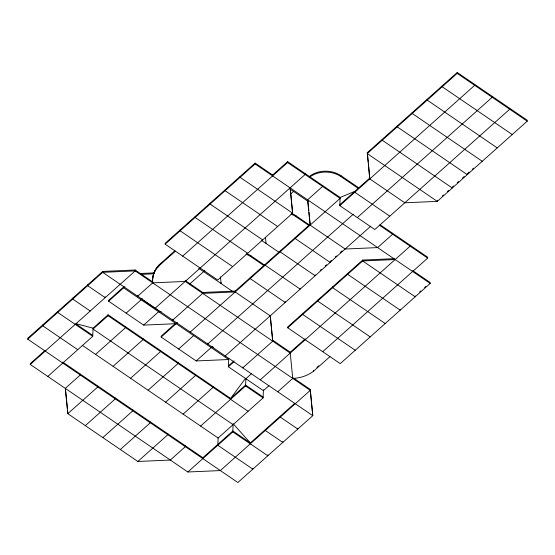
<?xml version="1.0" encoding="UTF-8"?>
<svg xmlns="http://www.w3.org/2000/svg" width="555" height="555" viewBox="0 0 555 555"><rect width="100%" height="100%" fill="white"/><g stroke="black" fill="none" stroke-linecap="round" stroke-linejoin="round"><path stroke-width="0.83" d="M174.825 250.825L160.464 263.632C155.456 267.989 152.299 274.503 152.597 281.198L152.632 280.289L152.694 282.856L137.702 296.224L137.744 295.315M293.491 377.997L310.3 389.464L312.784 415.681L237.845 482.517L27.75 339.167L27.785 338.259L102.724 271.423L135.219 270.001L152.729 281.947L152.694 282.856L185.19 281.434L290.23 353.112L292.756 378.42L277.764 391.788M310.3 389.464L310.259 390.366L220.335 470.571L187.84 471.993L30.268 364.475L30.31 363.574L45.295 350.205M42.777 324.89L42.735 325.799L77.755 349.692M57.762 311.522L57.727 312.43L92.74 336.323L47.779 376.422M72.754 298.16L72.712 299.062L90.222 311.008M80.308 374.098L80.274 375L65.289 388.368L67.807 413.683L137.834 461.469L170.329 460.046L185.321 446.678L185.356 445.776M87.739 284.791L87.704 285.7L105.207 297.64L105.249 296.738M92.74 336.323L93.08 328.171L108.072 314.803L230.623 398.421L230.589 399.329M97.819 386.044L97.784 386.946L67.807 413.683L67.592 410.242M102.724 271.423L102.689 272.332L27.75 339.167M233.107 424.644L93.046 329.073L108.031 315.705L108.072 314.803M176.15 323.683L143.655 325.105L108.641 301.212L108.676 300.304L123.668 286.942L123.626 287.844L228.674 359.522L196.179 360.944L161.165 337.051L161.2 336.143L175.567 323.336M115.329 397.99L115.287 398.892L85.31 425.629M125.576 326.749L125.541 327.651L95.564 354.388M135.219 270.001L135.184 270.909L30.268 364.475M132.832 409.937L132.798 410.839L102.821 437.576M143.086 338.696L143.044 339.598L113.074 366.335M152.68 278.631L152.639 279.54L152.861 276.98M152.826 277.888L153.187 275.349M153.145 276.258L153.645 273.74M153.603 274.642L154.241 272.151M154.2 273.06L154.963 270.604M154.928 271.513L155.823 269.099M150.343 421.883L150.301 422.785L120.331 449.522M155.782 270.007L156.808 267.649M156.767 268.551L157.87 267.149L157.911 266.247M157.87 267.149L159.091 265.81L159.132 264.908M159.091 265.81L160.43 264.541L160.464 263.632M143.655 325.105L158.64 311.737L158.681 310.828L141.171 298.881M160.596 350.642L160.555 351.544L130.578 378.281M290.223 187.805L292.624 213.175L217.685 280.011L165.161 244.172L165.196 243.27L255.127 163.066L272.63 175.012L272.595 175.921M167.853 433.83L167.811 434.731L137.834 461.469M172.758 319.208L172.716 320.117L202.693 293.38L235.188 291.958L270.209 315.85L272.727 341.165L242.75 367.896L242.785 366.994M180.188 229.902L180.146 230.811L232.67 266.643M178.1 362.588L178.065 363.49L148.088 390.227M185.19 281.434L185.224 280.525L202.735 292.471L235.23 291.056L310.169 224.22L308.989 212.405M195.173 216.533L195.131 217.442L247.655 253.281M195.61 374.535L195.568 375.437L165.598 402.174M202.693 293.38L202.735 292.471M210.158 203.165L210.123 204.074L262.647 239.913M202.825 458.624L202.866 457.715L232.843 430.985L250.347 442.932L250.312 443.833M207.771 343.101L207.736 344.003L353.237 214.237M213.113 386.474L213.078 387.383L183.101 414.12M221.154 282.675L221.112 283.584L220.439 276.834M225.15 189.803L225.108 190.705L277.632 226.544M218.122 437.909L217.817 445.256L252.83 469.148L252.865 468.247M269.008 385.649L263.382 390.658L228.369 366.772L228.709 358.613M235.188 291.958L235.23 291.056M240.135 176.434L240.1 177.343L292.624 213.175L290.099 187.868M187.84 471.993L232.802 431.894L233.107 424.54M200.612 426.067L245.574 385.961L245.879 378.614M250.215 277.687L250.18 278.589L285.194 302.482L285.228 301.58M263.951 265.623L251.089 256.847L251.124 255.945A23.053 17.92 2.4 0 0 246.76 253.579M165.161 244.172L255.085 163.975L255.127 163.066M265.2 264.319L265.165 265.228L300.179 289.12L300.22 288.212M82.258 345.307L218.115 438.013L263.084 397.907L263.424 389.756M265.339 429.563L265.297 430.472L282.807 442.418L282.842 441.509M267.857 454.878L267.815 455.78L232.802 431.894M272.727 341.165L270.327 315.788M280.192 250.95L280.15 251.859L315.171 275.752L315.205 274.843M182.664 256.119L287.58 162.553L287.622 161.644L340.139 197.483L354.825 191.364L354.791 192.273L389.804 216.166M280.324 416.194L280.282 417.103L297.792 429.05L297.834 428.141M412.656 271.485L412.691 270.583L430.201 282.53L430.16 283.432L340.236 363.636L287.712 327.797L287.754 326.888L362.692 260.059L394.327 258.672M290.23 353.112L290.272 352.203L305.257 338.834M295.177 237.582L295.142 238.49L330.156 262.383L330.197 261.474L331.446 260.364M308.913 225.524L296.051 216.748L296.092 215.839A23.053 17.92 2.4 0 0 291.722 213.474M305.125 173.59L305.09 174.499L155.213 308.171M302.739 313.526L302.704 314.428L355.221 350.267M392.662 233.322L392.628 234.231L377.636 247.592L345.141 249.015L310.127 225.122L310.169 224.22M292.756 378.42C300.179 378.08 307.63 375.784 313.554 371.205L313.589 370.296M317.724 300.158L317.689 301.06L370.213 336.899M322.635 185.536L322.594 186.445L307.609 199.814L310.127 225.122M332.716 286.789L332.674 287.698L385.198 323.537M509.74 108.322L509.705 109.224L374.812 229.527L339.799 205.641L340.139 197.483M358.162 188.346L341.013 176.643L341.054 175.741A23.053 17.92 2.4 0 0 309.059 176.733M347.701 273.421L347.666 274.33L400.19 310.169L400.224 309.26M362.692 260.059L362.651 260.961L287.712 327.797M367.292 152.687L369.776 178.904L404.789 202.797L437.285 201.375L527.215 121.17L527.25 120.269L457.216 72.483L367.292 152.687L368.215 161.97M369.776 178.904L368.388 163.656M382.284 139.319L382.242 140.221L452.276 188.006L452.311 187.104L453.56 185.987M397.269 125.95L397.227 126.859L467.261 174.645M412.254 112.582L412.219 113.491L482.246 161.276M410.173 245.268L410.131 246.177L260.26 379.842M415.209 295.891L415.175 296.8L362.651 260.961L395.146 259.539M427.246 99.22L427.204 100.122L497.238 147.907M322.726 351.69L427.641 258.124L427.683 257.215L380.057 224.72M437.326 200.466L437.285 201.375L367.257 153.589L457.181 73.392L457.216 72.483M442.231 85.852L442.196 86.753L512.223 134.539M474.726 84.429L474.692 85.338L339.799 205.641M492.236 96.376L492.195 97.285L357.309 217.581M245.407 378.496L230.623 398.421L245.608 385.059L263.119 397.005M108.641 301.212L124.875 286.734M160.43 264.541L175.415 251.172M272.63 175.012L287.622 161.644M126.145 313.159L142.385 298.673M189.865 283.889L204.857 270.521M290.411 194.215L293.533 191.433M161.165 337.051L177.399 322.566M190.226 332.056L340.104 198.392L287.58 162.553M339.84 204.733L369.81 177.995M178.668 348.998L193.66 335.629M196.179 360.944L212.412 346.459M320.2 270.389L321.449 269.272M325.195 265.935L326.444 264.818M335.192 257.021L336.441 255.91M340.187 252.567L342.06 250.895M225.24 355.949L370.747 226.183M228.41 365.863L234.03 360.847M228.369 366.772L233.988 361.756M442.321 196.012L443.57 194.902M447.316 191.558L448.565 190.441M457.306 182.644L458.555 181.534M462.301 178.19L464.174 176.518M467.296 173.736L469.176 172.064M472.298 169.282L473.547 168.165M245.879 378.718L251.498 373.702M316.905 367.424L318.778 365.759M329.982 356.636L313.554 371.205M294.684 403.388L250.347 442.932L233.142 423.736M419.587 291.992L420.836 290.882M424.582 287.539L425.831 286.429M139.506 273.532L154.047 272.9M140.325 274.406L154.006 273.802M158.64 311.737L161.207 311.626M212.912 346.591L211.205 346.667L211.164 347.576L213.73 347.465M76.084 323.683L93.08 328.171M457.181 73.392L527.215 121.17M341.054 175.741L358.918 187.93M379.322 225.15L427.641 258.124M255.085 163.975L430.16 283.432M290.029 189.047L308.24 201.472M296.092 215.839L309.669 225.108M261.877 240.613L278.936 252.254M251.124 255.945L264.707 265.207M198.704 268.294L233.26 291.868M272.762 340.257L290.272 352.203M245.574 385.961L263.084 397.907M108.031 315.705L248.092 411.276M75.973 323.947L92.782 335.414M62.805 362.151L202.866 457.715M307.9 201.437L308.823 210.72M265.491 237.575L266.074 243.478M65.407 388.306L67.426 408.556M309.537 177.218A23.053 17.92 2.4 0 1 341.013 176.643M246.045 254.211A23.053 17.92 2.4 0 1 251.089 256.847M291.007 214.112A23.053 17.92 2.4 0 1 296.051 216.748M135.184 270.909L102.689 272.332L312.784 415.681L310.259 390.366L135.184 270.909"/></g></svg>
